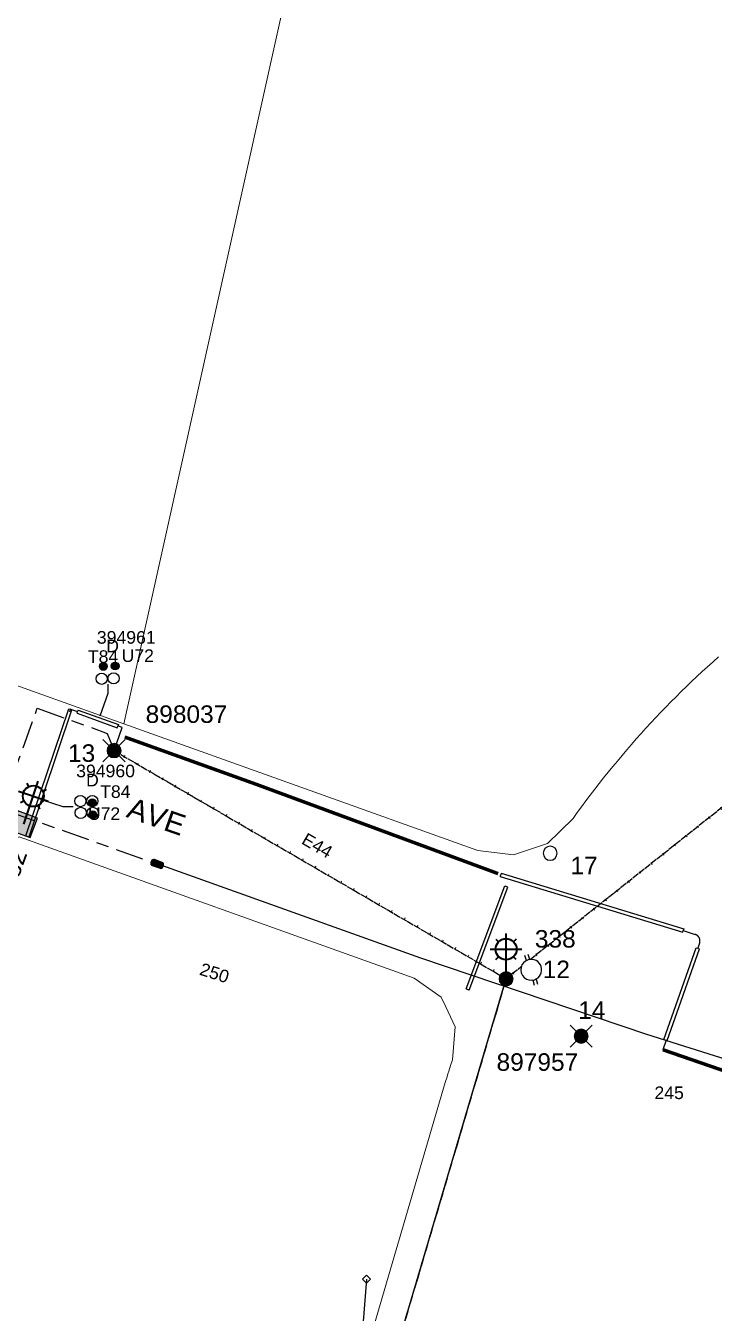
# Model space of a CAD drawing. Header units: metres. Extents: x 302050 to 303650, y 6239465 to 6240758.
# Drawn here: x 302404.8 to 302503, y 6240098.1 to 6240281.9 of the extents above; entities that cross this region are included whole.
import ezdxf
from ezdxf.enums import TextEntityAlignment as Align

# ---------------------------------------------------------------- set-up
doc = ezdxf.new("R2010")
doc.units = ezdxf.units.M
for name, pattern in [('Cable Exist OH', [1, 1, 0]), ('Cable Exist UG', [8.2, 4, -1.2, 1.8, -1.2]), ('Cable Remove', [2, 0, -2])]:
    doc.linetypes.add(name, pattern=pattern)
doc.layers.get('0').update_dxf_attribs({"color": 6})
for name, color, linetype in [('_User DUCT CONFIGS', 7, 'Continuous'), ('Duct_SP_EXT', 7, 'Continuous'), ('Equip_LV_EXT', 7, 'Continuous'), ('Equip_SP_HV_NEW', 2, 'Continuous'), ('Equip_SP_SL_EXT', 7, 'Continuous'), ('Mains_HV_MOD', 3, 'Continuous'), ('Mains_HV_NEW_U72', 2, 'Continuous'), ('Mains_LV_EXT', 7, 'Continuous'), ('Mains_SL_EXT', 4, 'Continuous'), ('Notes', 7, 'Continuous'), ('OH_Details_SP_MISC', 7, 'Continuous'), ('Services_SP_EXT', 7, 'Continuous'), ('SupportsOH_SP_TR_HV_LV_SL_EXT', 7, 'Continuous'), ('SupportsOH_SP_TR_HV_LV_SL_MOD', 3, 'Continuous'), ('SupportsOH_SP_TR_HV_LV_SL_NEW', 2, 'Continuous'), ('SupportsUG_SP_LV_EXT', 7, 'Continuous'), ('SupportsUG_SP_LV_SL_EXT', 7, 'Continuous'), ('Trench_SP_EXT', 7, 'Continuous'), ('Trench_SP_NEW', 2, 'Continuous'), ('UG_Details_SP_MISC', 7, 'Continuous')]:
    doc.layers.add(name, color=color, linetype=linetype)
doc.layers.add('Cadastre Land Parcels_SP_EXT', color=9, linetype='Continuous', lineweight=5)
doc.styles.add('COLUMN_LABEL', font='arial.ttf')
doc.styles.add('iecARIAL', font='arial.ttf', dxfattribs={"height": 2})
doc.styles.add('POLE_LABEL', font='arial.ttf')
doc.styles.get("Standard").update_dxf_attribs({"font": 'arial.ttf'})
doc.linetypes.add('Cable New UG', pattern='A,7,-0.25,["x",Standard,S=2,R=0,X=0.2,Y=-0.8],-2.1', length=9.35)
doc.linetypes.add('IE Trench HV', pattern='A,7,-0.2,["/",Standard,S=3,R=0,X=0.6,Y=-1.4],-2.5', length=9.7)

# ---------------------------------------------------------------- blocks, each defined once
blk = doc.blocks.new('COLUMN_EXT')
blk.add_hatch(color=256).paths.add_polyline_path([(-1.49, 1.48), (-1.49, -1.49), (1.48, -1.49), (1.48, 1.48)])
blk.add_lwpolyline([(-1.49, -1.49), (1.48, -1.49), (1.48, 1.48), (-1.49, 1.48)], close=True)
for tag, height, style, flags, p in [('ASSET_NUM', 2.5, 'COLUMN_LABEL', 8, (2, 2)), ('STRUCTURE_PLANT_NUMBER', 0.2, 'POLE_LABEL', 9, (1.81, 0.03)), ('STREET_CODE', 0.2, 'COLUMN_LABEL', 9, (1.81, -0.2))]:
    blk.add_attdef(tag, text='', height=height, dxfattribs=dict(style=style, flags=flags)).set_placement(p, align=Align.MIDDLE_LEFT)
at = {"flags": 9}
for tag, p in [('COLUMN_TYPE', (1.81, -0.4)), ('OWNED_BY', (1.81, -0.6)), ('STATE', (1.81, -0.8)), ('USAGE', (1.81, -1)), ('STREETNAME', (1.81, -1.6)), ('SUBURB', (1.81, -1.8)), ('LEGEND', (1.81, -1.2)), ('LOCATION', (1.81, -1.4)), ('NOTES', (1.81, -2))]:
    blk.add_attdef(tag, text='', height=0.2, dxfattribs=at).set_placement(p, align=Align.MIDDLE_LEFT)
at = {"flags": 1}
blk.add_attdef('Z', (1.81, -2.35), '', height=0.2, dxfattribs=at)
blk = doc.blocks.new('DUCT_EXT')
blk.add_circle((0, 0.8), 0.8)
at = {"flags": 1}
blk.add_attdef('Z', (0, 0), '', height=0.2, dxfattribs=at)
at = {"flags": 9}
for tag, p in [('DUCT_CODE', (0, 0)), ('XSECT_TYPE', (0, -0.2)), ('STATE', (0, -0.6)), ('FB_REFERENCE', (0, -0.4)), ('NOTES', (0, -0.8))]:
    blk.add_attdef(tag, text='', height=0.2, dxfattribs=at).set_placement(p, align=Align.MIDDLE_LEFT)
blk = doc.blocks.new('SL_LANTERN_EXT')
at = {"lineweight": 40}
for p, q in [((-1.46, 5.68), (-1.06, 5.28)), ((0, 1.97), (0, 6.47)), ((1.46, 5.68), (1.06, 5.28)), ((-2.25, 4.22), (2.25, 4.22)), ((-1.46, 2.76), (-1.06, 3.16)), ((0, 0), (0, 2.72)), ((1.46, 2.76), (1.06, 3.16))]:
    blk.add_line(p, q, dxfattribs=at)
blk.add_circle((0, 4.22), 1.5, dxfattribs=at)
at = {"style": 'iecARIAL', "flags": 9}
blk.add_attdef('ASSET_NUM', (1.5, 1.5), '', height=2.5, dxfattribs=at)
for tag, p, height, flags in [('OPERATING_VOLTAGE', (0.98, -1.65), 0.2, 9), ('ORIENTATION', (0.98, -1.85), 0.2, 9), ('CONSTRUCTED_VOLTAGE', (0.98, -0.65), 0.2, 9), ('CONTROL_TYPE', (0.98, -0.85), 0.2, 9), ('LANTERN_PURPOSE', (0.98, -1.05), 0.2, 9), ('LANTERN_TYPE', (0.98, -1.25), 0.2, 9), ('NO_PHASES', (0.98, -1.45), 0.2, 9), ('LNUMBER', (2.18, -3.25), 2.5, 8), ('OWNED_BY', (0.98, -2.05), 0.2, 9), ('STATE', (0.98, -2.25), 0.2, 9), ('USAGE', (0.98, -2.45), 0.2, 9), ('CEXIST', (0.98, -2.65), 0.2, 9), ('CNEW', (0.98, -2.85), 0.2, 9), ('CNUMBER', (0.98, -3.05), 0.2, 9), ('CREMOVE', (0.98, -3.25), 0.2, 9), ('CREPLACE', (0.98, -3.45), 0.2, 9), ('LKINGHEIGHT', (0.98, -3.65), 0.2, 9), ('LBRACKET', (0.98, -3.85), 0.2, 9), ('LBRACKETVOCAB', (0.98, -4.05), 0.2, 9), ('LCATEGORY', (0.98, -4.25), 0.2, 9), ('LCHARGE1', (0.98, -4.45), 0.2, 9), ('LCHARGE1PERCENT', (0.98, -4.65), 0.2, 9), ('LCHARGE2', (0.98, -4.85), 0.2, 9), ('LCHARGE2PERCENT', (0.98, -5.05), 0.2, 9), ('LCHARGE3', (0.98, -5.25), 0.2, 9), ('LCHARGE3PERCENT', (0.98, -5.45), 0.2, 9), ('LEXIST', (0.98, -5.65), 0.2, 9), ('LLAMP', (0.98, -5.85), 0.2, 9), ('LLAMPVOCAB', (0.98, -6.05), 0.2, 9), ('LMAST', (0.98, -6.25), 0.2, 9), ('LMASTVOCAB', (0.98, -6.45), 0.2, 9), ('LNEW', (0.98, -6.65), 0.2, 9), ('LANTNUMBER', (0.98, -6.85), 0.2, 9), ('LOUTREACH', (0.98, -7.25), 0.2, 9), ('LOUTREACHVOCAB', (0.98, -7.45), 0.2, 9), ('STREETNAME', (0.98, -9.25), 0.2, 9), ('LRATECODE', (0.98, -7.65), 0.2, 9), ('LREMOVE', (0.98, -7.85), 0.2, 9), ('LREPLACE', (0.98, -8.05), 0.2, 9), ('LTYPE', (0.98, -8.25), 0.2, 9), ('LTYPEVOCAB', (0.98, -8.45), 0.2, 9), ('LEGEND', (0.98, -8.65), 0.2, 9), ('LOCATION', (0.98, -8.85), 0.2, 9), ('NOTES', (0.98, -9.05), 0.2, 9), ('SUBURB', (0.98, -9.45), 0.2, 1)]:
    blk.add_attdef(tag, p, '', height=height, dxfattribs=dict(flags=flags))
blk = doc.blocks.new('CCP_EXT')
at = {"flags": 9}
for tag, p in [('STATE', (0, -1.8)), ('LIFE_SUPPORT', (0, -1.6)), ('NOTES', (0, -2))]:
    blk.add_attdef(tag, text='', height=0.2, dxfattribs=at).set_placement(p, align=Align.MIDDLE_LEFT)
blk.add_wipeout([(0, 0.57), (0.57, 0), (0, -0.57), (-0.57, 0)])
blk.add_lwpolyline([(-0.57, 0), (0, 0.57), (0.57, 0), (0, -0.57), (-0.57, 0)])
at = {"flags": 1}
blk.add_attdef('Z', (0, 0), '', height=0.2, dxfattribs=at)
at = {"flags": 9}
for tag, p in [('CCP_TYPE', (0, 0)), ('CONSTRUCTED_VOLTAGE', (0, -0.2)), ('OPERATING_VOLTAGE', (0, -0.6)), ('ORIENTATION', (0, -0.8)), ('OWNED_BY', (0, -1)), ('NO_PHASES', (0, -0.4)), ('USAGE', (0, -1.2)), ('LEGEND', (0, -1.4))]:
    blk.add_attdef(tag, text='', height=0.2, dxfattribs=at).set_placement(p, align=Align.MIDDLE_LEFT)
blk = doc.blocks.new('POLE_EXT')
blk.add_hatch(color=256).paths.add_polyline_path([(-1, 0, 1), (1, 0, 1)])
blk.add_lwpolyline([(-1, 0, 1), (1, 0, 1)], format="xyb", close=True)
for tag, height, flags, p in [('pNumber', 2.5, 8, (-17.84, 2.07)), ('OWNED_BY', 0.2, 9, (1.35, -0.4)), ('SPECIAL_USE', 0.2, 9, (1.35, -0.8)), ('STATE', 0.2, 9, (1.35, -1)), ('cLV', 0.2, 9, (1.35, -1.4)), ('hDepth', 0.2, 9, (1.35, -1.6)), ('hDia', 0.2, 9, (1.35, -1.8)), ('PARENT', 0.2, 9, (1.35, -0.6)), ('USAGE', 0.2, 9, (1.35, -1.2)), ('cHV', 0.2, 9, (1.35, -2)), ('cLinedev', 0.2, 9, (1.35, -3.4)), ('LBRACKET', 0.2, 9, (1.35, -2.2)), ('LExisting', 0.2, 9, (1.35, -2.4)), ('LANTNUMBER', 0.2, 9, (1.35, -2.6)), ('LOther', 0.2, 9, (1.35, -2.8)), ('LRemove', 0.2, 9, (1.35, -3)), ('LEGEND', 0.2, 9, (1.35, -3.2)), ('LOCATION', 0.2, 9, (1.35, -3.6)), ('pExisting', 0.2, 9, (1.35, -3.8)), ('pFooting', 0.2, 9, (1.35, -4.4)), ('pNew', 0.2, 9, (1.35, -4.6)), ('pRelocate', 0.2, 9, (1.35, -5)), ('pRemove', 0.2, 9, (1.35, -5.2)), ('pReplace', 0.2, 9, (1.35, -5.4)), ('pStay', 0.2, 9, (1.35, -5.6)), ('PFNUMBER', 0.2, 9, (1.35, -4)), ('NEWPFNUMBER', 0.2, 9, (1.35, -4.2)), ('pType', 0.2, 9, (1.35, -5.8)), ('cspan', 0.2, 9, (1.35, -6)), ('STREETNAME', 0.2, 9, (1.35, -6.2)), ('SUBURB', 0.2, 9, (1.35, -6.4)), ('OPERATED_BY', 0.2, 9, (1.36, -7.01)), ('NOTES', 0.2, 9, (1.35, -6.6)), ('MAINTAINED_BY', 0.2, 9, (1.36, -6.81))]:
    blk.add_attdef(tag, text='', height=height, dxfattribs=dict(flags=flags)).set_placement(p, align=Align.MIDDLE_LEFT)
at = {"style": 'POLE_LABEL'}
for tag, height, flags, p in [('ASSET_NUM', 2.5, 8, (2, 2)), ('STRUCTURE_PLANT_NUMBER', 0.2, 9, (1.35, 0.03)), ('STREET_CODE', 0.2, 9, (1.35, -0.2))]:
    blk.add_attdef(tag, text='', height=height, dxfattribs=dict(at, flags=flags)).set_placement(p, align=Align.MIDDLE_LEFT)
at = {"flags": 1}
blk.add_attdef('Z', (1.35, -7.33), '', height=0.2, dxfattribs=at)
blk = doc.blocks.new('CABLE_LARGE_EXT')
h = blk.add_hatch(color=256)
edge = h.paths.add_edge_path()
edge.add_arc((0, 0.55), 0.55, 0, 360)
blk.add_circle((0, 0.55), 0.55)
at = {"flags": 1}
blk.add_attdef('Z', (0, 0), '', height=0.2, dxfattribs=at)
at = {"flags": 9}
for tag, p in [('COND_CODE', (0, 0)), ('STATE', (0, -0.4)), ('XSECT_SIZE', (0, -0.6)), ('FB_REFERENCE', (0, -0.2)), ('NOTES', (0, -0.8))]:
    blk.add_attdef(tag, text='', height=0.2, dxfattribs=at).set_placement(p, align=Align.MIDDLE_LEFT)
blk = doc.blocks.new('HV_STJ_NEW')
blk.add_hatch(color=256).paths.add_polyline_path([(-0.91, 0.13), (-0.91, -0.13, 0.414214), (-0.59, -0.45), (0.59, -0.45, 0.414214), (0.91, -0.13), (0.91, 0.13, 0.414214), (0.59, 0.45), (-0.59, 0.45, 0.414214)])
blk.add_lwpolyline([(-0.91, 0.13), (-0.91, -0.13, 0.414214), (-0.59, -0.45), (0.59, -0.45, 0.414214), (0.91, -0.13), (0.91, 0.13, 0.414214), (0.59, 0.45), (-0.59, 0.45, 0.414214)], format="xyb", close=True)
for tag, flags, p in [('ORIENTATION', 9, (1.5, 0)), ('OWNED_BY', 9, (1.5, -0.8)), ('OPERATED_BY', 9, (1.5, -1)), ('TYPE', 9, (1.5, -1.4)), ('OPERATING_VOLTAGE', 9, (1.5, -1.6)), ('CONSTRUCTED_VOLTAGE', 9, (1.5, -1.8)), ('USAGE', 9, (1.5, -0.2)), ('LEGEND', 9, (1.5, -0.4)), ('NOTES', 9, (1.5, -0.6)), ('MAINTAINED_BY', 9, (1.5, -1.2)), ('Z', 1, (1.5, -2.2)), ('NUMBER_OF_PHASES', 9, (1.5, -2))]:
    blk.add_attdef(tag, text='', height=0.2, dxfattribs=dict(flags=flags)).set_placement(p, align=Align.MIDDLE_LEFT)
blk = doc.blocks.new('POLE_DEL')
h = blk.add_hatch(color=256)
edge = h.paths.add_edge_path()
edge.add_arc((0, 0), 1, 180, 360)
edge.add_arc((0, 0), 1, 0, 180)
for p, q in [((-1.58, 1.58), (1.58, -1.58)), ((-1.58, -1.58), (1.58, 1.58))]:
    blk.add_line(p, q)
blk.add_lwpolyline([(-1, 0, 1), (1, 0, 1)], format="xyb", close=True)
for tag, height, flags, p in [('pNumber', 2.5, 8, (0, 2.07)), ('OWNED_BY', 0.2, 9, (0, -0.4)), ('SPECIAL_USE', 0.2, 9, (0, -0.6)), ('STATE', 0.2, 9, (0, -0.8)), ('cLV', 0.2, 9, (0, -1.2)), ('cHV', 0.2, 9, (0, -1.8)), ('USAGE', 0.2, 9, (0, -1)), ('hDepth', 0.2, 9, (0, -1.4)), ('hDia', 0.2, 9, (0, -1.6)), ('cLinedev', 0.2, 9, (0, -3.2)), ('LBRACKET', 0.2, 9, (0, -2)), ('LExisting', 0.2, 9, (0, -2.2)), ('LANTNUMBER', 0.2, 9, (0, -2.4)), ('LOther', 0.2, 9, (0, -2.6)), ('LRemove', 0.2, 9, (0, -2.8)), ('LEGEND', 0.2, 9, (0, -3)), ('pExisting', 0.2, 9, (0, -3.4)), ('PFNUMBER', 0.2, 9, (0, -3.6)), ('NEWPFNUMBER', 0.2, 9, (0, -3.8)), ('pFooting', 0.2, 9, (0, -4)), ('pNew', 0.2, 9, (0, -4.2)), ('pRelocate', 0.2, 9, (0, -4.6)), ('pRemove', 0.2, 9, (0, -4.8)), ('pReplace', 0.2, 9, (0, -5)), ('pStay', 0.2, 9, (0, -5.2)), ('pType', 0.2, 9, (0, -5.4)), ('cspan', 0.2, 9, (0, -5.6)), ('SUBURB', 0.2, 9, (0, -5.8)), ('STREETNAME', 0.2, 9, (0, -6)), ('LOCATION', 0.2, 9, (0, -6.2)), ('NOTES', 0.2, 9, (0, -6.4))]:
    blk.add_attdef(tag, text='', height=height, dxfattribs=dict(flags=flags)).set_placement(p, align=Align.MIDDLE_LEFT)
at = {"flags": 1}
blk.add_attdef('Z', (0, 0), '', height=0.2, dxfattribs=at)
at = {"style": 'POLE_LABEL', "flags": 9}
blk.add_attdef('STREET_CODE', text='', height=0.2, dxfattribs=at).set_placement((0, -0.2), align=Align.MIDDLE_LEFT)
blk = doc.blocks.new('POLE_NEW')
for tag, height, flags, p in [('pNumber', 2.5, 8, (-17.84, 2.07)), ('OWNED_BY', 0.2, 9, (1.15, -0.4)), ('SPECIAL_USE', 0.2, 9, (1.15, -0.8)), ('STATE', 0.2, 9, (1.15, -1)), ('cLV', 0.2, 9, (1.15, -1.4)), ('hDepth', 0.2, 9, (1.15, -1.6)), ('hDia', 0.2, 9, (1.15, -1.8)), ('PARENT', 0.2, 9, (1.15, -0.6)), ('USAGE', 0.2, 9, (1.15, -1.2)), ('cHV', 0.2, 9, (1.15, -2)), ('cLinedev', 0.2, 9, (1.15, -3.4)), ('pExisting', 0.2, 9, (1.15, -3.6)), ('LBRACKET', 0.2, 9, (1.15, -2.2)), ('LExisting', 0.2, 9, (1.15, -2.4)), ('LANTNUMBER', 0.2, 9, (1.15, -2.6)), ('LOther', 0.2, 9, (1.15, -2.8)), ('LRemove', 0.2, 9, (1.15, -3)), ('LEGEND', 0.2, 9, (1.15, -3.2)), ('pFooting', 0.2, 9, (1.15, -4.2)), ('pNew', 0.2, 9, (1.15, -4.4)), ('pRelocate', 0.2, 9, (1.15, -4.8)), ('pRemove', 0.2, 9, (1.15, -5)), ('pReplace', 0.2, 9, (1.15, -5.2)), ('pStay', 0.2, 9, (1.15, -5.4)), ('pType', 0.2, 9, (1.15, -5.6)), ('PFNUMBER', 0.2, 9, (1.15, -3.8)), ('NEWPFNUMBER', 0.2, 9, (1.15, -4)), ('cspan', 0.2, 9, (1.15, -5.8)), ('SUBURB', 0.2, 9, (1.15, -6)), ('STREETNAME', 0.2, 9, (1.15, -6.2)), ('OPERATED_BY', 0.2, 9, (1.15, -6.89)), ('LOCATION', 0.2, 9, (1.15, -6.4)), ('NOTES', 0.2, 9, (1.15, -6.6)), ('MAINTAINED_BY', 0.2, 9, (1.15, -7.22))]:
    blk.add_attdef(tag, text='', height=height, dxfattribs=dict(flags=flags)).set_placement(p, align=Align.MIDDLE_LEFT)
at = {"style": 'POLE_LABEL'}
for tag, height, flags, p in [('ASSET_NUM', 2.5, 8, (2, 2)), ('STRUCTURE_PLANT_NUMBER', 0.2, 9, (1.15, 0.09)), ('STREET_CODE', 0.2, 9, (1.15, -0.2))]:
    blk.add_attdef(tag, text='', height=height, dxfattribs=dict(at, flags=flags)).set_placement(p, align=Align.MIDDLE_LEFT)
at = {"flags": 1}
blk.add_attdef('Z', (1.15, -7.59), '', height=0.2, dxfattribs=at)
blk.add_wipeout([(0.07, 1), (-0.06, 1), (-0.18, 0.98), (-0.3, 0.95), (-0.42, 0.91), (-0.53, 0.85), (-0.63, 0.77), (-0.73, 0.69), (-0.81, 0.59), (-0.87, 0.49), (-0.93, 0.37), (-0.97, 0.25), (-0.99, 0.13), (-1, 0.01), (-0.99, -0.12), (-0.97, -0.24), (-0.93, -0.36), (-0.88, -0.48), (-0.81, -0.58), (-0.73, -0.68), (-0.64, -0.77), (-0.54, -0.84), (-0.43, -0.9), (-0.31, -0.95), (-0.19, -0.98), (-0.07, -1), (0.06, -1), (0.18, -0.98), (0.3, -0.95), (0.42, -0.91), (0.53, -0.85), (0.63, -0.77), (0.73, -0.69), (0.81, -0.59), (0.87, -0.49), (0.93, -0.37), (0.97, -0.25), (0.99, -0.13), (1, -0.01), (0.99, 0.12), (0.97, 0.24), (0.93, 0.36), (0.88, 0.48), (0.81, 0.58), (0.73, 0.68), (0.64, 0.77), (0.54, 0.84), (0.43, 0.9), (0.31, 0.95), (0.19, 0.98)])
at = {"lineweight": -3}
blk.add_lwpolyline([(-1, 0, 1), (1, 0, 1)], format="xyb", close=True, dxfattribs=at)
blk = doc.blocks.new('LV_UG_LINKS_OPEN_EXT')
for p, q in [((-0.25, 1.47), (-0.25, 2.22)), ((0.25, 1.47), (0.25, 2.22)), ((-0.25, -1.47), (-0.25, -2.22)), ((0.25, -1.47), (0.25, -2.22))]:
    blk.add_line(p, q)
at = {"flags": 9}
for tag, p in [('ACTUAL_STATUS', (0, 0)), ('CONSTRUCTED_VOLTAGE', (0, -0.2)), ('OPERATING_VOLTAGE', (0, -0.6)), ('ORIENTATION', (0, -0.8)), ('STATE', (0, -1)), ('SWITCH_TYPE', (0, -1.2)), ('NO_PHASES', (0, -0.4)), ('USAGE', (0, -1.4)), ('NOTES', (0, -1.6))]:
    blk.add_attdef(tag, text='', height=0.2, dxfattribs=at).set_placement(p, align=Align.MIDDLE_LEFT)
at = {"flags": 1}
blk.add_attdef('Z', (0, 0), '', height=0.2, dxfattribs=at)
blk.add_wipeout([(-0.25, 1.47), (-0.43, 1.43), (-0.61, 1.36), (-0.77, 1.28), (-0.93, 1.17), (-1.07, 1.05), (-1.19, 0.9), (-1.29, 0.75), (-1.38, 0.58), (-1.44, 0.4), (-1.48, 0.22), (-1.49, 0.03), (-1.49, -0.16), (-1.45, -0.34), (-1.4, -0.52), (-1.32, -0.69), (-1.23, -0.85), (-1.11, -1), (-0.98, -1.13), (-0.83, -1.24), (-0.66, -1.34), (-0.49, -1.41), (-0.31, -1.46), (-0.13, -1.49), (0.06, -1.49), (0.25, -1.47), (0.43, -1.43), (0.61, -1.36), (0.77, -1.28), (0.93, -1.17), (1.07, -1.05), (1.19, -0.9), (1.29, -0.75), (1.38, -0.58), (1.44, -0.4), (1.48, -0.22), (1.49, -0.03), (1.49, 0.16), (1.45, 0.34), (1.4, 0.52), (1.32, 0.69), (1.23, 0.85), (1.11, 1), (0.98, 1.13), (0.83, 1.24), (0.66, 1.34), (0.49, 1.41), (0.31, 1.46), (0.13, 1.49), (-0.06, 1.49)])
blk.add_lwpolyline([(0, -1.49, 1), (0, 1.49, 1)], format="xyb", close=True)

msp = doc.modelspace()

# ---------------------------------------------------------------- linework, layer by layer
at = {"layer": '_User DUCT CONFIGS'}
for points in [[(302416.52, 6240187.88), (302416.52, 6240186.56), (302415.35, 6240183.3)], [(302411.54, 6240170.4), (302410.12, 6240170.4), (302407.2, 6240171.35)]]:
    msp.add_lwpolyline(points, dxfattribs=at)
at = {"layer": 'Cadastre Land Parcels_SP_EXT', "linetype": 'Continuous'}
for points in [[(302454.45, 6240342.92), (302421.85, 6240494.44), (302392.26, 6240501.76), (302349.92, 6240206.9), (302383.57, 6240194.84), (302409.63, 6240185.5), (302418.79, 6240182.22), (302454.45, 6240342.92)], [(302464.39, 6240130.22), (302464.66, 6240131.02), (302464.91, 6240131.82), (302465.04, 6240132.25), (302465.16, 6240132.63), (302465.41, 6240133.44), (302465.67, 6240134.24), (302466.08, 6240138.95), (302464.73, 6240141.84), (302464.08, 6240143.22), (302460.2, 6240145.91), (302403.86, 6240166.11), (302396.52, 6240162.37), (302375.69, 6240091.2), (302446.91, 6240070.36), (302464.39, 6240130.22)]]:
    msp.add_lwpolyline(points, close=True, dxfattribs=at)
msp.add_lwpolyline([(302454.45, 6240342.92), (302418.79, 6240182.22), (302469.31, 6240164.12), (302474.39, 6240163.51), (302479.23, 6240165.14), (302479.23, 6240165.14), (302482.89, 6240168.72), (302483.49, 6240169.56), (302484.1, 6240170.4), (302484.72, 6240171.23), (302485.34, 6240172.06), (302485.97, 6240172.88), (302486.6, 6240173.7), (302487.24, 6240174.51), (302487.89, 6240175.32), (302488.55, 6240176.13), (302489.21, 6240176.92), (302489.87, 6240177.72), (302490.54, 6240178.51), (302491.22, 6240179.29), (302491.9, 6240180.07), (302492.59, 6240180.84), (302493.29, 6240181.61), (302493.99, 6240182.37), (302494.7, 6240183.13), (302495.41, 6240183.88), (302496.13, 6240184.63), (302496.86, 6240185.37), (302497.59, 6240186.1), (302498.32, 6240186.83), (302499.07, 6240187.55), (302499.81, 6240188.27), (302500.56, 6240188.99), (302501.32, 6240189.69), (302502.09, 6240190.39), (302502.86, 6240191.09), (302503.63, 6240191.78)], dxfattribs=at)
at = {"layer": 'Duct_SP_EXT'}
for p, q in [((302404.83, 6240166.23), (302410.94, 6240184.38)), ((302405.29, 6240166.08), (302411.39, 6240184.22)), ((302410.94, 6240184.38), (302411.17, 6240184.3)), ((302411.39, 6240184.22), (302411.17, 6240184.3)), ((302412.11, 6240183.75), (302412.19, 6240183.97)), ((302412.27, 6240184.2), (302412.19, 6240183.97)), ((302412.27, 6240184.2), (302418.01, 6240182.13)), ((302412.11, 6240183.75), (302417.85, 6240181.68)), ((302418.01, 6240182.13), (302417.93, 6240181.91)), ((302417.85, 6240181.68), (302417.93, 6240181.91)), ((302404.83, 6240166.23), (302405.06, 6240166.16)), ((302405.29, 6240166.08), (302405.06, 6240166.16))]:
    msp.add_line(p, q, dxfattribs=at)
at = {"layer": 'Mains_HV_MOD', "linetype": 'Cable Exist UG'}
msp.add_lwpolyline([(302316.52, 6240165.91), (302316.48, 6240167.98), (302312.12, 6240169.28), (302312.12, 6240169.28), (302318.61, 6240191.43), (302328.25, 6240196.33), (302339.2, 6240192.4), (302353.04, 6240187.44), (302353.04, 6240187.44), (302367.21, 6240182.35), (302379.25, 6240178.03), (302379.25, 6240178.03), (302402.24, 6240169.78), (302423.55, 6240162.23)], dxfattribs=at)
msp.add_lwpolyline([(302414.46, 6240165.74), (302414.46, 6240165.74)], close=True, dxfattribs=at)
at = {"layer": 'Mains_LV_EXT', "linetype": 'Cable Exist UG'}
msp.add_lwpolyline([(302366.87, 6240181.41), (302369.81, 6240184.61), (302369.81, 6240184.61), (302382.5, 6240180.05), (302383.85, 6240177.43), (302401.64, 6240171.08), (302401.64, 6240171.08), (302406.44, 6240184.45), (302416.43, 6240180.87), (302417.39, 6240178.4)], dxfattribs=at)
at = {"layer": 'Mains_LV_EXT', "linetype": 'Cable Exist OH'}
msp.add_lwpolyline([(302417.39, 6240178.4), (302473.33, 6240145.82)], dxfattribs=at)
at = {"layer": 'Mains_SL_EXT', "linetype": 'Cable Exist OH'}
msp.add_lwpolyline([(302656.77, 6240241.33), (302638.33, 6240224.5), (302598.35, 6240214.38), (302533.53, 6240193.63), (302473.33, 6240145.82)], dxfattribs=at)
at = {"layer": 'OH_Details_SP_MISC', "linetype": 'Cable Remove', "lineweight": 50}
msp.add_line((302473.44, 6240145.89), (302417.39, 6240178.4), dxfattribs=at)
at = {"layer": 'OH_Details_SP_MISC', "linetype": 'Cable Remove', "lineweight": 50, "flags": 128}
msp.add_lwpolyline([(302656.9, 6240241.48), (302638.33, 6240224.45), (302598.41, 6240214.34), (302533.59, 6240193.6), (302473.33, 6240145.82)], dxfattribs=at)
at = {"layer": 'OH_Details_SP_MISC', "color": 7, "linetype": 'Continuous', "flags": 128}
msp.add_lwpolyline([(302473.33, 6240145.82), (302473.17, 6240145.91)], dxfattribs=at)
at = {"layer": 'Trench_SP_EXT', "linetype": 'Cable Exist UG'}
for points in [[(302411.07, 6240183.93), (302411.18, 6240184.32), (302412.19, 6240183.97)], [(302417.39, 6240178.4), (302418.53, 6240181.71), (302418.53, 6240181.71), (302417.93, 6240181.93)]]:
    msp.add_lwpolyline(points, dxfattribs=at)
at = {"layer": 'Trench_SP_NEW', "linetype": 'IE Trench HV', "const_width": 0.5, "flags": 128}
for points in [[(302418.92, 6240180.34), (302437.61, 6240173.62), (302472.19, 6240160.84)], [(302539.79, 6240072.32), (302551.31, 6240111.62), (302546.39, 6240119.82), (302533.48, 6240123.51), (302520.58, 6240127.97), (302516.09, 6240128.94), (302511.73, 6240130.16), (302495.69, 6240135.7)]]:
    msp.add_lwpolyline(points, dxfattribs=at)
at = {"layer": 'Trench_SP_NEW', "linetype": 'Cable Exist UG'}
msp.add_lwpolyline([(302498.62, 6240152.73), (302500.31, 6240152.17, -0.415396), (302500.94, 6240150.9), (302500.7, 6240150.18)], format="xyb", dxfattribs=at)
msp.add_lwpolyline([(302496.17, 6240137.05), (302495.69, 6240135.7)], dxfattribs=at)
at = {"layer": 'UG_Details_SP_MISC'}
for p, q in [((302472.5, 6240160.44), (302472.57, 6240160.67)), ((302472.64, 6240160.9), (302472.57, 6240160.67)), ((302467.63, 6240144.39), (302473.13, 6240159.08)), ((302468.08, 6240144.22), (302473.58, 6240158.91)), ((302473.13, 6240159.08), (302473.35, 6240158.99)), ((302473.58, 6240158.91), (302473.35, 6240158.99)), ((302498.55, 6240152.5), (302498.62, 6240152.73)), ((302498.69, 6240152.96), (302498.62, 6240152.73)), ((302495.85, 6240137.16), (302500.47, 6240150.26)), ((302496.31, 6240137), (302500.92, 6240150.11)), ((302500.47, 6240150.26), (302500.7, 6240150.18)), ((302500.92, 6240150.11), (302500.7, 6240150.18)), ((302467.63, 6240144.39), (302467.85, 6240144.31)), ((302468.08, 6240144.22), (302467.85, 6240144.31)), ((302495.85, 6240137.16), (302496.08, 6240137.08)), ((302496.31, 6240137), (302496.08, 6240137.08))]:
    msp.add_line(p, q, dxfattribs=at)

# ---------------------------------------------------------------- block references
at = {"layer": '_User DUCT CONFIGS', "rotation": 89.92000011622959}
for name, p in [('DUCT_EXT', (302416.43, 6240188.66)), ('CABLE_LARGE_EXT', (302416.41, 6240190.42)), ('DUCT_EXT', (302418.12, 6240188.72)), ('CABLE_LARGE_EXT', (302418.1, 6240190.48))]:
    msp.add_blockref(name, p, dxfattribs=at)
at = {"layer": '_User DUCT CONFIGS'}
for name, p in [('DUCT_EXT', (302412.59, 6240170.39)), ('DUCT_EXT', (302414.29, 6240170.4)), ('CABLE_LARGE_EXT', (302414.29, 6240170.4)), ('DUCT_EXT', (302412.64, 6240168.72)), ('DUCT_EXT', (302414.35, 6240168.72)), ('CABLE_LARGE_EXT', (302414.35, 6240168.72))]:
    msp.add_blockref(name, p, dxfattribs=at)
at = {"layer": 'Equip_SP_HV_NEW', "linetype": 'Cable New UG', "lineweight": 0, "rotation": 340.2996769691104}
msp.add_blockref('HV_STJ_NEW', (302423.55, 6240162.22), dxfattribs=at)
at = {"layer": 'Equip_SP_SL_EXT', "rotation": 341.5724380649999}
msp.add_blockref('SL_LANTERN_EXT', (302404.54, 6240167.91), dxfattribs=at)
at = {"layer": 'Equip_SP_SL_EXT'}
msp.add_blockref('SL_LANTERN_EXT', (302473.33, 6240145.82), dxfattribs=at)
at = {"layer": 'SupportsOH_SP_TR_HV_LV_SL_EXT'}
ref = msp.add_blockref('POLE_EXT', (302473.33, 6240145.82), dxfattribs=at)
ref.add_attrib('ASSET_NUM', '338', dxfattribs={"layer": '0', "height": 2.5, "style": 'POLE_LABEL'}).set_placement((302483.26, 6240151.53), align=Align.MIDDLE_RIGHT)
ref.add_attrib('PNUMBER', '12', (302478.56, 6240145.92), dxfattribs={"layer": '0', "height": 2.5})
at = {"layer": 'SupportsUG_SP_LV_EXT'}
ref = msp.add_blockref('POLE_DEL', (302417.39, 6240178.4), dxfattribs=at)
ref.add_attrib('ASSET_NUM', '898037', dxfattribs={"layer": 'SupportsOH_SP_TR_HV_LV_SL_MOD', "height": 2.5, "style": 'POLE_LABEL'}).set_placement((302421.9, 6240183.61), align=Align.MIDDLE_LEFT)
ref.add_attrib('pNumber', '13', dxfattribs={"layer": '0', "height": 2.5}).set_placement((302410.82, 6240178.05), align=Align.MIDDLE_LEFT)
ref = msp.add_blockref('POLE_DEL', (302484.04, 6240137.63), dxfattribs=at)
ref.add_attrib('ASSET_NUM', '897957', dxfattribs={"layer": 'SupportsOH_SP_TR_HV_LV_SL_MOD', "height": 2.5, "style": 'POLE_LABEL'}).set_placement((302471.97, 6240133.94), align=Align.MIDDLE_LEFT)
ref.add_attrib('pNumber', '14', dxfattribs={"layer": '0', "height": 2.5}).set_placement((302483.62, 6240141.34), align=Align.MIDDLE_LEFT)
at = {"layer": 'SupportsUG_SP_LV_SL_EXT'}
ref = msp.add_blockref('COLUMN_EXT', (302404.54, 6240167.89), dxfattribs=dict(at, rotation=160.0255458055418))
ref.add_attrib('ASSET_NUM', '897882', dxfattribs={"layer": '0', "height": 2.5, "rotation": 70.0255, "style": 'COLUMN_LABEL'}).set_placement((302403.88, 6240164.13), align=Align.MIDDLE_RIGHT)

# ---------------------------------------------------------------- texts
at = {"layer": '_User DUCT CONFIGS'}
for s, p in [('394961', (302414.94, 6240193.67)), ('D', (302416.28, 6240192.45)), ('T84', (302413.66, 6240190.93)), ('U72', (302418.47, 6240191.06)), ('394960', (302411.99, 6240174.6)), ('D', (302413.4, 6240173.3)), ('T84', (302415.41, 6240171.65)), ('U72', (302413.66, 6240168.5))]:
    msp.add_text(s, height=1.8, dxfattribs=at).set_placement(p)
at = {"layer": 'Cadastre Land Parcels_SP_EXT'}
msp.add_text('250', height=1.8, rotation=342.372, dxfattribs=at).set_placement((302429.46, 6240146.44))
msp.add_text('245', height=1.8, dxfattribs=at).set_placement((302494.5, 6240128.65))
at = {"layer": 'Mains_LV_EXT'}
msp.add_text('E44', height=1.8, rotation=329.7792, dxfattribs=at).set_placement((302444, 6240165.2))
at = {"layer": 'Notes'}
msp.add_text('DALMATIA               AVE', height=3, rotation=340.7663, dxfattribs=at).set_placement((302382.72, 6240181.62))

# ---------------------------------------------------------------- next in the draw order: block references
at = {"layer": 'Services_SP_EXT'}
msp.add_blockref('CCP_EXT', (302453.41, 6240102.95), dxfattribs=at)

# ---------------------------------------------------------------- next in the draw order: linework, layer by layer
at = {"layer": 'Mains_HV_NEW_U72', "linetype": 'Cable New UG', "flags": 128}
msp.add_lwpolyline([(302536.32, 6240073.34), (302541.82, 6240074.6), (302552.71, 6240111.8), (302547.27, 6240120.89), (302493.41, 6240137.87), (302461.19, 6240148.75), (302423.55, 6240162.23)], dxfattribs=at)
at = {"layer": 'Mains_LV_EXT', "linetype": 'Cable Exist OH'}
msp.add_lwpolyline([(302473.33, 6240145.82), (302450.79, 6240069.65)], dxfattribs=at)
at = {"layer": 'Mains_SL_EXT', "linetype": 'Cable Exist OH'}
msp.add_lwpolyline([(302473.33, 6240145.82), (302450.82, 6240069.65), (302427.34, 6239989.59)], dxfattribs=at)
at = {"layer": 'OH_Details_SP_MISC', "color": 7, "linetype": 'Continuous', "flags": 128}
msp.add_lwpolyline([(302473.28, 6240145.82), (302450.82, 6240069.65), (302427.34, 6239989.59), (302412.31, 6239943.32)], dxfattribs=at)
at = {"layer": 'Services_SP_EXT'}
msp.add_lwpolyline([(302453.41, 6240102.95), (302450.79, 6240069.65)], dxfattribs=at)

# ---------------------------------------------------------------- next in the draw order: block references
at = {"layer": 'Equip_LV_EXT', "rotation": 17.51608251462392}
msp.add_blockref('LV_UG_LINKS_OPEN_EXT', (302476.92, 6240147.11), dxfattribs=at)
at = {"layer": 'SupportsOH_SP_TR_HV_LV_SL_NEW'}
ref = msp.add_blockref('POLE_NEW', (302479.62, 6240163.75), dxfattribs=at)
ref.add_attrib('pNumber', '17', dxfattribs={"layer": '0', "height": 2.5}).set_placement((302482.51, 6240161.99), align=Align.MIDDLE_LEFT)

# ---------------------------------------------------------------- next in the draw order: linework, layer by layer
at = {"layer": 'UG_Details_SP_MISC'}
for p, q in [((302472.5, 6240160.44), (302498.55, 6240152.5)), ((302472.64, 6240160.9), (302498.69, 6240152.96))]:
    msp.add_line(p, q, dxfattribs=at)

doc.saveas('drawing.dxf')
